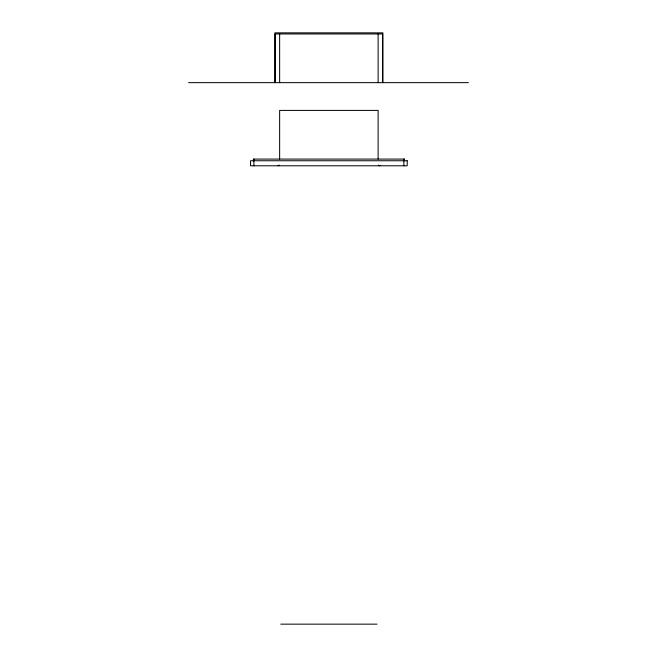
<?xml version="1.0" encoding="UTF-8"?>
<svg xmlns="http://www.w3.org/2000/svg" width="657" height="657" viewBox="0 0 657 657"><rect width="100%" height="100%" fill="white"/><g stroke="black" fill="none" stroke-linecap="round" stroke-linejoin="round"><path stroke-width="0.99" d="M188.616 82.651L468.384 82.651M404.4 159.084L253.372 159.084L253.347 160.76M280.769 624.15L377.003 624.15M404.425 159.084L404.425 160.76M403.858 159.084L403.858 165.794M382.883 82.651L382.883 32.85L274.889 32.85L274.889 82.651M382.596 82.651L382.596 33.967L275.168 33.967L275.168 82.651M378.12 33.967L378.12 82.651M378.12 159.084L378.12 110.401L279.644 110.401L279.644 159.084M279.644 33.967L279.644 82.651M253.906 159.084L253.906 165.794M407.209 160.76L250.563 160.76L250.555 165.794L407.209 165.794L407.217 160.76M378.547 165.236A2.226 1.577 90 0 0 379.771 165.58A2.226 1.577 -90 0 1 378.547 165.236M278.001 165.58A2.226 1.577 90 0 0 279.225 165.236A2.226 1.577 -90 0 1 278.001 165.58"/></g></svg>
